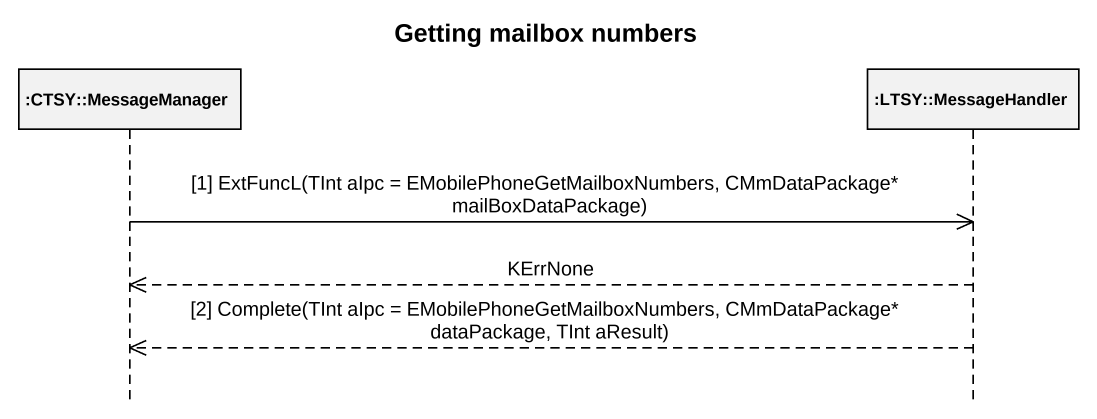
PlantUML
@startuml
title Getting mailbox numbers
hide footbox
participant ":CTSY::MessageManager" as CTSY_MessageManager
participant ":LTSY::MessageHandler" as LTSY_MessageHandler

CTSY_MessageManager ->> LTSY_MessageHandler : [1] ExtFuncL(TInt aIpc = EMobilePhoneGetMailboxNumbers, CMmDataPackage* mailBoxDataPackage)
LTSY_MessageHandler -->> CTSY_MessageManager : KErrNone
LTSY_MessageHandler -->> CTSY_MessageManager : [2] Complete(TInt aIpc = EMobilePhoneGetMailboxNumbers, CMmDataPackage* dataPackage, TInt aResult)
@enduml
